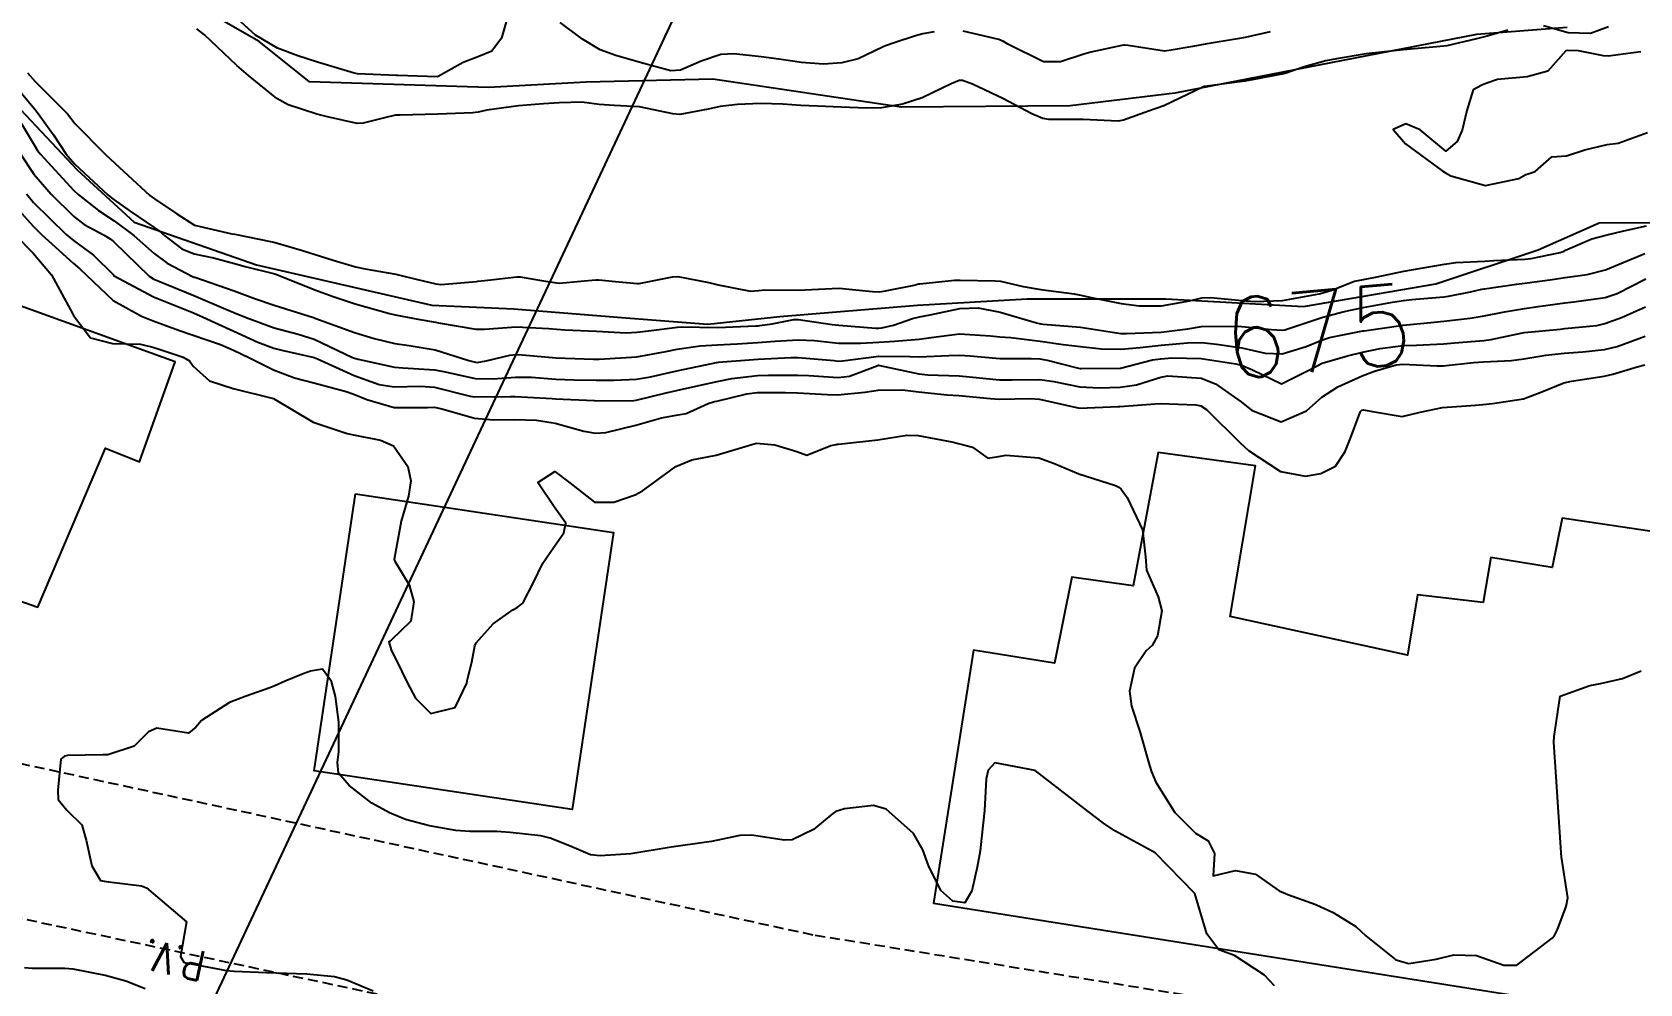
# Model space of a CAD drawing. Header units: metres. Extents: x 292545 to 299085, y 7450245 to 7463078.
# Drawn here: x 294320.8 to 294400.5, y 7462774.6 to 7462821.8 of the extents above; entities that cross this region are included whole.
import ezdxf
from ezdxf.enums import TextEntityAlignment as Align

# ---------------------------------------------------------------- set-up
doc = ezdxf.new("R2010")
doc.units = ezdxf.units.M
doc.linetypes.add('CONTINUO', pattern=[0])
doc.linetypes.add('DASHED', pattern=[0.75, 0.5, -0.25])
for name, color, linetype in [('Cotas', 45, 'Continuous'), ('Curvas de Nivel 1m', 11, 'Continuous'), ('Curvas de Nivel 5m', 15, 'Continuous'), ('Edificações', 30, 'Continuous'), ('Hidrografia', 140, 'Continuous'), ('TEXTO', 45, 'Continuous'), ('Vias Secundárias', 230, 'DASHED')]:
    doc.layers.add(name, color=color, linetype=linetype)
doc.styles.add('ROMANS', font='romans', dxfattribs={"height": 0.2})
doc.styles.add('Style-STANDARD', font='STANDARD.shx')

msp = doc.modelspace()

# ---------------------------------------------------------------- linework, layer by layer
at = {"layer": 'Curvas de Nivel 1m', "flags": 128}
for points, elevation in [([(294344.478, 7462823.017), (294344.056, 7462821.503), (294343.576, 7462820.868), (294342.929, 7462820.606), (294342.148, 7462820.304), (294340.914, 7462819.606), (294340.864, 7462819.591), (294338.914, 7462819.65), (294338.834, 7462819.651), (294336.915, 7462819.741), (294336.738, 7462819.769), (294334.923, 7462820.315), (294333.94, 7462820.632), (294332.937, 7462821.004), (294331.844, 7462821.651), (294330.951, 7462822.471)], 674), ([(294393.958, 7462821.904), (294392.943, 7462821.614), (294392.404, 7462821.473), (294390.936, 7462821.13), (294390.778, 7462821.109), (294389.135, 7462820.968), (294388.953, 7462820.95), (294388.933, 7462820.949), (294388.91, 7462820.947), (294386.93, 7462820.737), (294385.462, 7462820.481), (294384.927, 7462820.386), (294383.867, 7462820.087), (294382.92, 7462819.759), (294381.285, 7462819.433), (294380.916, 7462819.379), (294380.65, 7462819.34), (294378.913, 7462819.112), (294378.897, 7462819.106), (294378.863, 7462819.091), (294376.903, 7462818.155), (294376.145, 7462817.883), (294374.896, 7462817.441), (294374.639, 7462817.399), (294372.896, 7462817.481), (294371.191, 7462817.481), (294370.896, 7462817.522), (294370.345, 7462817.748), (294368.906, 7462818.509), (294367.412, 7462819.225), (294366.916, 7462819.405), (294366.744, 7462819.404), (294366.351, 7462819.238), (294364.906, 7462818.556), (294363.943, 7462818.229), (294362.901, 7462818.051), (294362.16, 7462818.028), (294360.901, 7462818.089), (294359.716, 7462818.133), (294358.901, 7462818.17), (294358.009, 7462818.232), (294356.902, 7462818.265), (294355.752, 7462818.218), (294354.9, 7462818.122), (294354.298, 7462817.987), (294352.896, 7462817.72), (294352.55, 7462817.75), (294350.9, 7462818.102), (294349.636, 7462818.174), (294348.901, 7462818.223), (294348.035, 7462818.326), (294346.901, 7462818.302), (294346.134, 7462818.245), (294344.9, 7462818.155), (294343.317, 7462817.934), (294342.896, 7462817.834), (294342.622, 7462817.797), (294340.895, 7462817.737), (294339.015, 7462817.689), (294338.894, 7462817.686), (294338.784, 7462817.681), (294338.314, 7462817.576), (294337.189, 7462817.288), (294336.89, 7462817.281), (294335.421, 7462817.605), (294334.894, 7462817.74), (294333.464, 7462818.196), (294332.906, 7462818.514), (294331.502, 7462819.654), (294330.928, 7462820.144), (294329.319, 7462821.676), (294328.946, 7462821.965)], 673), ([(294365.514, 7462821.817), (294364.947, 7462821.718), (294364.589, 7462821.621), (294363.529, 7462821.274), (294363.091, 7462821.128), (294362.94, 7462821.058), (294361.737, 7462820.486), (294360.928, 7462820.28), (294360.027, 7462820.213), (294358.927, 7462820.292), (294357.807, 7462820.464), (294356.931, 7462820.582), (294355.572, 7462820.732), (294354.933, 7462820.703), (294353.948, 7462820.369), (294352.921, 7462819.912), (294352.441, 7462819.884), (294350.926, 7462820.296), (294349.716, 7462820.654), (294348.935, 7462820.933), (294348.059, 7462821.459), (294346.951, 7462822.291)], 674), ([(294398.951, 7462822.075), (294398.064, 7462821.746), (294396.946, 7462821.774), (294395.733, 7462822.111)], 673), ([(294382.174, 7462821.822), (294380.94, 7462821.541), (294380.545, 7462821.468), (294378.944, 7462821.206), (294378.334, 7462821.099), (294377.169, 7462820.887), (294376.939, 7462820.869), (294375.126, 7462821.138), (294374.971, 7462821.167), (294374.943, 7462821.165), (294374.922, 7462821.162), (294374.814, 7462821.141), (294373.283, 7462820.811), (294372.936, 7462820.718), (294371.777, 7462820.331), (294370.93, 7462820.336), (294369.169, 7462821.208), (294368.944, 7462821.341), (294368.717, 7462821.44), (294366.949, 7462821.851)], 674), ([(294400.559, 7462820.834), (294398.931, 7462820.611), (294398.7, 7462820.623), (294397.466, 7462820.872), (294396.933, 7462820.902), (294396.915, 7462820.899), (294396.833, 7462820.881), (294395.942, 7462819.871), (294394.92, 7462819.586), (294393.455, 7462819.459), (294392.916, 7462819.275), (294392.668, 7462819.18), (294392.239, 7462818.937), (294391.929, 7462817.914), (294391.691, 7462816.942), (294391.443, 7462816.386), (294390.877, 7462815.904), (294389.604, 7462816.963), (294388.896, 7462817.265), (294388.268, 7462816.979), (294388.882, 7462816.275), (294390.679, 7462814.952), (294390.862, 7462814.826), (294391.125, 7462814.682), (294392.856, 7462814.198), (294394.508, 7462814.554), (294394.861, 7462814.747), (294394.973, 7462814.787), (294395.321, 7462814.895), (294396.139, 7462815.622), (294396.875, 7462815.68), (294397.774, 7462815.976), (294398.884, 7462816.239), (294399.429, 7462816.308), (294400.893, 7462816.83)], 672), ([(294319.397, 7462819.795), (294320.896, 7462817.991), (294321.072, 7462817.777), (294321.835, 7462816.718), (294322.462, 7462815.756), (294322.866, 7462815.281), (294324.521, 7462813.735), (294324.7, 7462813.591), (294324.841, 7462813.492), (294325.63, 7462812.927), (294326.827, 7462812.122), (294327.066, 7462811.947), (294327.352, 7462811.702), (294328.197, 7462811.069), (294328.814, 7462810.816), (294329.757, 7462810.615), (294330.81, 7462810.327), (294331.333, 7462810.18), (294332.805, 7462809.814), (294332.934, 7462809.768), (294333.276, 7462809.633), (294334.794, 7462809.034), (294335.693, 7462808.697), (294336.784, 7462808.339), (294338.499, 7462807.851), (294338.776, 7462807.783), (294340.002, 7462807.552), (294340.679, 7462807.448), (294340.772, 7462807.426), (294340.918, 7462807.392), (294342.768, 7462807.074), (294343.204, 7462807.08), (294344.77, 7462807.191), (294346.397, 7462807.103), (294346.769, 7462807.075), (294347.182, 7462807.053), (294348.768, 7462806.98), (294350.236, 7462806.897), (294350.768, 7462806.921), (294351.206, 7462806.978), (294352.771, 7462807.179), (294352.981, 7462807.187), (294354.771, 7462807.164), (294356.662, 7462807.242), (294356.772, 7462807.249), (294356.864, 7462807.257), (294357.469, 7462807.343), (294358.548, 7462807.559), (294358.775, 7462807.561), (294360.445, 7462807.313), (294360.773, 7462807.275), (294362.622, 7462807.133), (294362.771, 7462807.135), (294362.905, 7462807.146), (294363.486, 7462807.273), (294364.428, 7462807.612), (294364.777, 7462807.692), (294365.311, 7462807.785), (294366.782, 7462808.095), (294367.688, 7462808.132), (294368.78, 7462807.922), (294370.576, 7462807.391), (294370.774, 7462807.344), (294370.913, 7462807.326), (294372.773, 7462807.17), (294372.857, 7462807.159), (294374.77, 7462806.87), (294375.048, 7462806.859), (294376.771, 7462806.929), (294378.097, 7462807.1), (294378.774, 7462807.207), (294380.624, 7462807.222), (294380.774, 7462807.213), (294382.243, 7462807.055), (294382.773, 7462807.025), (294382.901, 7462807.048), (294384.779, 7462807.677), (294385.835, 7462807.956), (294386.784, 7462808.153), (294388.232, 7462808.423), (294388.788, 7462808.506), (294389.205, 7462808.549), (294390.79, 7462808.686), (294391.023, 7462808.715), (294392.115, 7462808.937), (294392.67, 7462809.056), (294392.795, 7462809.078), (294394.395, 7462809.31), (294394.8, 7462809.36), (294396.153, 7462809.536), (294396.804, 7462809.633), (294397.891, 7462809.785), (294398.805, 7462810.024), (294400.752, 7462810.831)], 674), ([(294320.548, 7462819.784), (294320.917, 7462819.366), (294322.52, 7462817.756), (294322.685, 7462817.547), (294322.888, 7462817.27), (294324.405, 7462815.735), (294324.866, 7462815.301), (294326.599, 7462813.712), (294326.841, 7462813.539), (294327.945, 7462812.804), (294328.829, 7462812.241), (294330.675, 7462811.811), (294330.824, 7462811.791), (294331.469, 7462811.654), (294332.6, 7462811.422), (294332.82, 7462811.376), (294334.182, 7462810.985), (294334.815, 7462810.778), (294335.704, 7462810.493), (294336.809, 7462810.172), (294337.286, 7462810.064), (294338.805, 7462809.801), (294339.001, 7462809.763), (294339.824, 7462809.555), (294340.8, 7462809.323), (294341.037, 7462809.3), (294342.802, 7462809.439), (294342.872, 7462809.45), (294343.379, 7462809.514), (294344.805, 7462809.67), (294344.976, 7462809.669), (294346.13, 7462809.48), (294346.801, 7462809.371), (294346.908, 7462809.362), (294347.985, 7462809.458), (294348.73, 7462809.524), (294348.804, 7462809.52), (294348.873, 7462809.518), (294349.704, 7462809.436), (294350.802, 7462809.34), (294350.878, 7462809.343), (294351.207, 7462809.416), (294352.524, 7462809.676), (294352.797, 7462809.686), (294354.325, 7462809.385), (294354.792, 7462809.268), (294356.396, 7462808.963), (294356.789, 7462808.989), (294357.114, 7462809.023), (294358.79, 7462809.016), (294359.091, 7462809.026), (294360.791, 7462809.115), (294362.448, 7462808.943), (294362.789, 7462808.928), (294363.089, 7462808.977), (294364.52, 7462809.263), (294364.737, 7462809.318), (294364.794, 7462809.333), (294366.519, 7462809.512), (294366.797, 7462809.51), (294368.536, 7462809.474), (294368.797, 7462809.45), (294369.93, 7462809.199), (294370.791, 7462809.042), (294372.447, 7462808.823), (294372.789, 7462808.764), (294373.3, 7462808.643), (294374.785, 7462808.345), (294375.675, 7462808.24), (294376.784, 7462808.233), (294378.164, 7462808.477), (294378.788, 7462808.631), (294379.218, 7462808.656), (294380.787, 7462808.504), (294381.4, 7462808.451), (294382.787, 7462808.499), (294384.6, 7462808.831), (294384.792, 7462808.886), (294384.897, 7462808.914), (294385.233, 7462809.016), (294386.353, 7462809.451), (294386.801, 7462809.547), (294387.478, 7462809.665), (294388.808, 7462809.953), (294389.667, 7462810.104), (294390.813, 7462810.309), (294391.377, 7462810.382), (294392.816, 7462810.455), (294393.262, 7462810.477), (294394.818, 7462810.554), (294395.125, 7462810.59), (294396.552, 7462810.883), (294396.752, 7462810.953), (294396.824, 7462810.994), (294398.133, 7462811.558), (294398.826, 7462811.732), (294399.719, 7462811.957), (294400.834, 7462812.207)], 673), ([(294320.169, 7462815.787), (294320.858, 7462814.762), (294321.718, 7462813.771), (294322.832, 7462812.665), (294323.347, 7462812.271), (294324.345, 7462811.737), (294324.645, 7462811.556), (294324.82, 7462811.405), (294326.568, 7462809.712), (294326.801, 7462809.561), (294327.052, 7462809.453), (294328.789, 7462808.753), (294330.372, 7462808.071), (294330.777, 7462807.899), (294331.38, 7462807.654), (294332.768, 7462807.147), (294333.972, 7462806.829), (294334.763, 7462806.575), (294336.665, 7462805.68), (294336.753, 7462805.642), (294336.942, 7462805.588), (294338.747, 7462805.197), (294339.151, 7462805.159), (294340.746, 7462805.057), (294341.335, 7462804.943), (294342.74, 7462804.638), (294343.642, 7462804.608), (294344.741, 7462804.696), (294345.536, 7462804.693), (294346.74, 7462804.605), (294347.638, 7462804.563), (294348.739, 7462804.545), (294349.633, 7462804.543), (294350.741, 7462804.597), (294351.441, 7462804.714), (294352.747, 7462805.012), (294353.065, 7462805.08), (294354.487, 7462805.383), (294354.706, 7462805.428), (294354.753, 7462805.43), (294354.809, 7462805.435), (294356.755, 7462805.594), (294358.414, 7462805.676), (294358.756, 7462805.671), (294360.548, 7462805.519), (294360.755, 7462805.498), (294360.964, 7462805.516), (294362.758, 7462805.744), (294364.302, 7462805.72), (294364.757, 7462805.704), (294366.24, 7462805.764), (294366.758, 7462805.788), (294367.287, 7462805.761), (294368.757, 7462805.628), (294370.326, 7462805.626), (294370.757, 7462805.602), (294371.108, 7462805.536), (294372.599, 7462805.162), (294372.752, 7462805.124), (294372.791, 7462805.121), (294374.753, 7462805.14), (294376.329, 7462805.552), (294376.758, 7462805.612), (294377.298, 7462805.652), (294378.758, 7462805.619), (294380.466, 7462805.363), (294380.755, 7462805.294), (294381.291, 7462805.065), (294382.743, 7462804.371), (294384.065, 7462805.03), (294384.748, 7462805.39), (294386.009, 7462805.752), (294386.757, 7462805.935), (294387.624, 7462806.123), (294388.762, 7462806.266), (294389.437, 7462806.29), (294390.764, 7462806.348), (294391.315, 7462806.395), (294392.767, 7462806.515), (294393.13, 7462806.562), (294394.684, 7462806.901), (294394.773, 7462806.917), (294396.571, 7462807.086), (294396.775, 7462807.105), (294398.373, 7462807.268), (294398.778, 7462807.355), (294399.594, 7462807.661), (294400.786, 7462808.185)], 676), ([(294319.382, 7462813.795), (294320.827, 7462812.19), (294321.242, 7462811.776), (294322.809, 7462810.348), (294323.128, 7462810.077), (294323.461, 7462809.75), (294324.785, 7462808.505), (294326.2, 7462807.716), (294326.771, 7462807.498), (294328.082, 7462807.006), (294328.764, 7462806.78), (294330.105, 7462806.321), (294330.757, 7462806.044), (294331.555, 7462805.652), (294332.747, 7462805.054), (294333.784, 7462804.665), (294334.741, 7462804.411), (294336.338, 7462803.985), (294336.727, 7462803.852), (294337.372, 7462803.584), (294338.719, 7462803.193), (294340.375, 7462803.201), (294340.72, 7462803.211), (294341.149, 7462803.105), (294342.714, 7462802.658), (294343.648, 7462802.577), (294344.714, 7462802.592), (294345.788, 7462802.558), (294346.712, 7462802.423), (294348.14, 7462802.024), (294348.708, 7462801.914), (294349.228, 7462801.962), (294350.712, 7462802.325), (294351.992, 7462802.687), (294352.717, 7462802.809), (294353.216, 7462802.897), (294354.297, 7462803.384), (294354.62, 7462803.486), (294354.725, 7462803.507), (294356.211, 7462803.877), (294356.732, 7462803.94), (294358.129, 7462803.939), (294358.732, 7462803.924), (294360.212, 7462803.834), (294360.731, 7462803.819), (294362.073, 7462803.949), (294362.735, 7462804.054), (294363.936, 7462804.067), (294364.733, 7462803.965), (294366.151, 7462803.826), (294366.731, 7462803.784), (294368.307, 7462803.638), (294368.729, 7462803.614), (294370.289, 7462803.635), (294370.729, 7462803.604), (294372.723, 7462803.16), (294374.626, 7462803.24), (294374.724, 7462803.245), (294376.468, 7462803.382), (294376.727, 7462803.394), (294378.488, 7462803.332), (294378.726, 7462803.282), (294379.016, 7462803.087), (294380.706, 7462801.424), (294381.098, 7462801.066), (294382.688, 7462800.023), (294383.926, 7462799.789), (294384.686, 7462799.916), (294385.413, 7462800.291), (294385.889, 7462801.008), (294386.125, 7462801.589), (294386.648, 7462803.001), (294386.689, 7462803.035), (294386.723, 7462803.054), (294386.796, 7462803.071), (294387.241, 7462802.995), (294388.721, 7462802.745), (294389.614, 7462802.967), (294390.725, 7462803.2), (294392.351, 7462803.309), (294392.727, 7462803.344), (294393.195, 7462803.39), (294394.73, 7462803.627), (294395.648, 7462803.977), (294396.738, 7462804.416), (294397.123, 7462804.492), (294398.742, 7462804.74), (294399.163, 7462804.854), (294400.376, 7462805.208), (294400.75, 7462805.309)], 678), ([(294320.491, 7462813.784), (294320.839, 7462813.364), (294322.456, 7462811.764), (294322.82, 7462811.468), (294323.818, 7462810.75), (294324.803, 7462809.764), (294324.845, 7462809.73), (294326.787, 7462808.68), (294328.443, 7462808.02), (294328.776, 7462807.894), (294329.253, 7462807.675), (294330.766, 7462806.971), (294331.97, 7462806.439), (294332.758, 7462806.14), (294333.155, 7462806.032), (294334.753, 7462805.667), (294334.915, 7462805.608), (294336.741, 7462804.784), (294337.975, 7462804.337), (294338.733, 7462804.214), (294340.033, 7462804.251), (294340.733, 7462804.194), (294342.493, 7462803.755), (294342.726, 7462803.724), (294344.492, 7462803.737), (294344.726, 7462803.734), (294346.558, 7462803.64), (294346.725, 7462803.628), (294348.642, 7462803.533), (294348.724, 7462803.531), (294350.606, 7462803.54), (294350.725, 7462803.555), (294352.211, 7462803.925), (294352.733, 7462804.045), (294353.843, 7462804.282), (294354.739, 7462804.485), (294355.48, 7462804.631), (294356.744, 7462804.779), (294357.291, 7462804.798), (294358.745, 7462804.802), (294359.293, 7462804.776), (294360.743, 7462804.674), (294361.305, 7462804.741), (294362.717, 7462805.281), (294362.753, 7462805.286), (294362.818, 7462805.279), (294364.747, 7462804.865), (294365.187, 7462804.815), (294366.746, 7462804.757), (294367.262, 7462804.716), (294368.743, 7462804.569), (294369.382, 7462804.565), (294370.744, 7462804.585), (294371.44, 7462804.482), (294372.739, 7462804.226), (294373.715, 7462804.174), (294374.739, 7462804.202), (294375.549, 7462804.323), (294376.747, 7462804.7), (294377.092, 7462804.771), (294378.746, 7462804.651), (294379.458, 7462804.367), (294380.729, 7462803.48), (294381.251, 7462803.065), (294382.717, 7462802.484), (294383.968, 7462803.031), (294384.73, 7462803.71), (294385.524, 7462804.223), (294386.74, 7462804.757), (294387.355, 7462804.991), (294388.418, 7462805.305), (294388.748, 7462805.336), (294390.44, 7462805.261), (294390.748, 7462805.266), (294392.263, 7462805.422), (294392.751, 7462805.455), (294394.144, 7462805.518), (294394.753, 7462805.6), (294395.851, 7462805.795), (294396.758, 7462805.889), (294397.679, 7462805.951), (294398.761, 7462806.072), (294399.389, 7462806.226), (294400.771, 7462806.725)], 677), ([(294319.894, 7462811.789), (294320.814, 7462810.852), (294321.724, 7462809.771), (294322.774, 7462807.863), (294322.817, 7462807.759), (294323.664, 7462806.649), (294324.759, 7462806.367), (294326.147, 7462806.328), (294326.758, 7462806.179), (294327.115, 7462806.063), (294328.257, 7462805.687), (294328.579, 7462805.51), (294328.749, 7462805.246), (294329.574, 7462804.51), (294330.738, 7462804.137), (294332.733, 7462803.64), (294334.716, 7462802.466), (294336.391, 7462801.909), (294336.705, 7462801.846), (294338.045, 7462801.577), (294338.7, 7462801.293), (294339.405, 7462800.274), (294339.544, 7462799.557), (294339.439, 7462798.791), (294339.08, 7462797.564), (294338.729, 7462795.664), (294338.753, 7462795.568), (294339.466, 7462794.402), (294339.709, 7462793.554), (294339.559, 7462792.595), (294338.584, 7462791.657), (294338.529, 7462791.626), (294338.465, 7462791.571), (294338.579, 7462791.17), (294339.102, 7462790.096), (294339.363, 7462789.558), (294339.779, 7462788.776), (294340.54, 7462788.02), (294341.756, 7462788.317), (294342.322, 7462789.522), (294342.369, 7462789.717), (294342.573, 7462790.574), (294342.731, 7462791.369), (294342.793, 7462791.518), (294343.638, 7462792.469), (294344.608, 7462793.166), (294344.822, 7462793.285), (294345.106, 7462793.493), (294345.623, 7462794.485), (294346.099, 7462795.478), (294346.641, 7462796.271), (294347.137, 7462796.976), (294347.246, 7462797.464), (294346.665, 7462798.264), (294345.847, 7462799.483), (294346.688, 7462800.026), (294347.441, 7462799.462), (294348.669, 7462798.494), (294349.616, 7462798.493), (294350.674, 7462798.856), (294351.037, 7462799.066), (294351.521, 7462799.417), (294352.692, 7462800.274), (294353.481, 7462800.606), (294354.697, 7462800.833), (294356.463, 7462801.354), (294356.704, 7462801.419), (294357.603, 7462801.341), (294358.7, 7462801.007), (294359.19, 7462800.833), (294360.382, 7462801.313), (294360.652, 7462801.361), (294360.704, 7462801.369), (294360.764, 7462801.369), (294362.706, 7462801.584), (294364.158, 7462801.816), (294364.708, 7462801.81), (294366.469, 7462801.478), (294366.705, 7462801.41), (294366.84, 7462801.374), (294367.417, 7462801.229), (294368.165, 7462800.685), (294368.698, 7462800.768), (294369.073, 7462800.831), (294370.695, 7462800.692), (294371.43, 7462800.44), (294372.684, 7462799.911), (294374.499, 7462799.319), (294374.674, 7462799.239), (294374.786, 7462799.139), (294375.073, 7462798.731), (294375.834, 7462797.128), (294375.983, 7462795.783), (294376.046, 7462795.126), (294376.613, 7462793.808), (294376.794, 7462793.117), (294376.59, 7462791.869), (294376.312, 7462791.396), (294376.026, 7462791.126), (294375.444, 7462790.262), (294375.196, 7462789.134), (294375.303, 7462788.381), (294375.701, 7462787.128), (294376.192, 7462785.447), (294376.285, 7462785.122), (294376.505, 7462784.617), (294377.444, 7462783.11), (294378.473, 7462782.08), (294379.092, 7462781.714), (294379.416, 7462781.086), (294379.342, 7462779.976), (294380.455, 7462780.238), (294381.453, 7462780.06), (294382.446, 7462779.35), (294382.622, 7462779.224), (294383.049, 7462779.044), (294384.436, 7462778.555), (294385.3, 7462778.147), (294386.42, 7462777.454), (294386.919, 7462776.995), (294388.401, 7462775.812), (294389.057, 7462775.628), (294390.402, 7462775.832), (294391.289, 7462776.056), (294392.404, 7462776.026), (294393.768, 7462775.547), (294394.399, 7462775.548), (294396.156, 7462776.884), (294396.276, 7462777.021), (294396.419, 7462777.318), (294396.861, 7462778.452), (294396.93, 7462778.875), (294396.647, 7462780.692), (294396.617, 7462780.878), (294396.483, 7462782.88), (294396.356, 7462784.882), (294396.244, 7462786.598), (294396.253, 7462786.884), (294396.553, 7462788.88), (294398.023, 7462789.403), (294398.563, 7462789.509), (294399.649, 7462789.761), (294400.572, 7462790.131)], 679), ([(294382.388, 7462774.51), (294381.887, 7462775.055), (294380.402, 7462776.02), (294379.629, 7462776.305), (294379.031, 7462777.091), (294378.443, 7462779.1), (294376.463, 7462781.12), (294374.473, 7462782.197), (294373.906, 7462782.577), (294373.151, 7462783.16), (294372.49, 7462783.67), (294370.513, 7462785.19), (294368.517, 7462785.576), (294368.192, 7462785.215), (294368.079, 7462784.787), (294367.997, 7462783.217), (294367.856, 7462781.835), (294367.783, 7462781.22), (294367.643, 7462780.41), (294367.379, 7462779.226), (294367.03, 7462778.635), (294366.435, 7462778.719), (294365.837, 7462779.246), (294365.23, 7462780.478), (294364.952, 7462781.255), (294364.475, 7462782.068), (294363.126, 7462783.274), (294362.495, 7462783.456), (294361.055, 7462783.302), (294360.638, 7462783.162), (294360.489, 7462783.059), (294359.524, 7462782.272), (294358.469, 7462781.757), (294358.069, 7462781.736), (294356.472, 7462781.992), (294355.864, 7462781.975), (294354.467, 7462781.681), (294354.215, 7462781.635), (294352.463, 7462781.4), (294350.459, 7462781.068), (294348.944, 7462780.959), (294348.459, 7462781.016), (294347.429, 7462781.46), (294346.469, 7462781.842), (294345.999, 7462781.948), (294344.472, 7462782.116), (294343.816, 7462782.163), (294342.473, 7462782.169), (294341.779, 7462782.225), (294340.476, 7462782.449), (294339.281, 7462782.762), (294338.486, 7462783.09), (294337.614, 7462783.579), (294336.501, 7462784.445), (294335.967, 7462785.058), (294335.922, 7462785.599), (294335.977, 7462786.142), (294335.982, 7462787.598), (294335.822, 7462788.867), (294335.616, 7462789.604), (294335.174, 7462790.216), (294334.568, 7462790.123), (294334.207, 7462789.983), (294333.321, 7462789.632), (294332.802, 7462789.396), (294332.559, 7462789.295), (294331.337, 7462788.87), (294330.552, 7462788.569), (294329.171, 7462787.681), (294328.881, 7462787.341), (294328.533, 7462787.051), (294326.948, 7462787.294), (294326.534, 7462787.105), (294325.836, 7462786.404), (294324.517, 7462785.979), (294324.279, 7462785.971), (294322.516, 7462785.945), (294322.369, 7462785.908), (294322.192, 7462785.763), (294322.046, 7462784.216), (294322.06, 7462783.764), (294322.488, 7462783.227), (294323.23, 7462782.498), (294323.442, 7462781.745), (294323.736, 7462780.465), (294324.161, 7462779.743), (294324.442, 7462779.69), (294326.2, 7462779.473), (294326.44, 7462779.379), (294328.423, 7462777.69), (294328.123, 7462775.967), (294328.295, 7462775.691), (294328.393, 7462775.655), (294330.065, 7462775.34), (294330.389, 7462775.281), (294330.792, 7462775.253), (294332.388, 7462775.178), (294332.867, 7462775.156), (294334.388, 7462775.112), (294335.773, 7462774.986), (294336.385, 7462774.815), (294337.682, 7462774.274)], 679)]:
    msp.add_lwpolyline(points, dxfattribs=dict(at, elevation=elevation))
at = {"layer": 'Curvas de Nivel 5m', "flags": 128}
for points, elevation in [([(294319.921, 7462817.79), (294320.877, 7462816.213), (294321.038, 7462815.941), (294321.168, 7462815.776), (294322.846, 7462813.96), (294323.047, 7462813.757), (294324.056, 7462812.962), (294324.83, 7462812.446), (294325.806, 7462811.72), (294326.814, 7462810.822), (294327.46, 7462810.351), (294328.757, 7462809.681), (294328.803, 7462809.662), (294328.833, 7462809.649), (294330.793, 7462808.977), (294331.849, 7462808.587), (294332.782, 7462808.269), (294334.73, 7462807.654), (294334.773, 7462807.637), (294334.848, 7462807.609), (294336.766, 7462806.913), (294337.732, 7462806.612), (294338.761, 7462806.37), (294339.467, 7462806.266), (294340.758, 7462806.045), (294342.431, 7462805.523), (294342.752, 7462805.436), (294342.841, 7462805.429), (294343.293, 7462805.515), (294344.466, 7462805.793), (294344.756, 7462805.826), (294345.068, 7462805.808), (294346.755, 7462805.663), (294348.612, 7462805.594), (294348.754, 7462805.59), (294348.891, 7462805.585), (294350.756, 7462805.698), (294352.196, 7462805.968), (294352.76, 7462806.089), (294353.896, 7462806.255), (294354.762, 7462806.298), (294355.743, 7462806.346), (294356.764, 7462806.424), (294357.625, 7462806.481), (294358.765, 7462806.541), (294359.578, 7462806.508), (294360.764, 7462806.391), (294361.854, 7462806.384), (294362.765, 7462806.439), (294363.56, 7462806.477), (294364.766, 7462806.576), (294365.353, 7462806.668), (294366.769, 7462806.844), (294368.302, 7462806.751), (294368.768, 7462806.703), (294369.309, 7462806.663), (294370.766, 7462806.475), (294371.911, 7462806.319), (294372.763, 7462806.211), (294373.808, 7462806.104), (294374.762, 7462806.094), (294375.719, 7462806.175), (294376.765, 7462806.279), (294378.071, 7462806.406), (294378.766, 7462806.412), (294379.516, 7462806.332), (294380.764, 7462806.15), (294381.93, 7462805.889), (294382.761, 7462805.847), (294383.953, 7462806.221), (294384.766, 7462806.553), (294385.123, 7462806.662), (294386.773, 7462806.989), (294386.837, 7462806.999), (294388.776, 7462807.284), (294390.299, 7462807.433), (294390.778, 7462807.474), (294392.087, 7462807.63), (294392.781, 7462807.739), (294393.798, 7462807.93), (294394.785, 7462808.109), (294395.47, 7462808.209), (294396.788, 7462808.377), (294397.238, 7462808.426), (294398.791, 7462808.656), (294399.387, 7462808.851), (294400.8, 7462809.573)], 675), ([(294320.389, 7462775.419), (294320.775, 7462775.39), (294322.389, 7462775.398), (294322.784, 7462775.361), (294324.386, 7462775.051), (294325.416, 7462774.758), (294326.38, 7462774.387)], 680)]:
    msp.add_lwpolyline(points, dxfattribs=dict(at, elevation=elevation))
at = {"layer": 'Edificações'}
for points in [[(294315.395, 7462809.947), (294309.508, 7462797.342), (294321.046, 7462793.29), (294324.406, 7462801.17), (294326.102, 7462800.506), (294327.865, 7462805.463)], [(294336.812, 7462798.912), (294349.608, 7462796.995), (294347.551, 7462783.263), (294334.755, 7462785.18)]]:
    msp.add_lwpolyline(points, close=True, dxfattribs=at)
msp.add_lwpolyline([(294404.345, 7462796.572), (294396.649, 7462797.709), (294396.153, 7462795.263), (294393.118, 7462795.75), (294392.739, 7462793.531), (294389.487, 7462793.91), (294388.992, 7462790.919), (294380.197, 7462792.829), (294381.444, 7462800.309), (294376.62, 7462800.959), (294375.374, 7462794.355), (294372.339, 7462794.788), (294371.471, 7462790.512), (294367.46, 7462791.161), (294365.478, 7462778.623), (294409.411, 7462771.638)], dxfattribs=at)
at = {"layer": 'Hidrografia'}
msp.add_lwpolyline([(294396.896, 7462822.035), (294392.401, 7462821.69), (294386.367, 7462820.507), (294377.446, 7462818.78), (294372.259, 7462818.158), (294363.868, 7462818.088), (294354.533, 7462819.469), (294348.24, 7462819.331), (294343.399, 7462819.055), (294334.518, 7462819.334), (294332.029, 7462821.337), (294327.603, 7462823.892)], dxfattribs=at)
at = {"layer": 'Hidrografia', "elevation": 682.882}
msp.add_lwpolyline([(294319.937, 7462818.227), (294323.002, 7462814.978), (294325.823, 7462812.391), (294331.891, 7462810.267), (294340.587, 7462808.268), (294344.653, 7462808.08), (294350.221, 7462807.643), (294354.287, 7462807.33), (294357.853, 7462807.705), (294364.68, 7462808.27), (294370.123, 7462808.582), (294377.004, 7462808.582), (294383.823, 7462808.207), (294390.391, 7462809.332), (294395.458, 7462811.019), (294398.488, 7462812.343), (294407.121, 7462812.406)], dxfattribs=at)
at = {"layer": 'TEXTO', "linetype": 'CONTINUO'}
msp.add_polyline3d([(294328.695, 7462771.518, 0), (294419.345, 7462964.908, -657.452)], dxfattribs=at)
at = {"layer": 'Vias Secundárias', "elevation": 699.678}
msp.add_lwpolyline([(294955.954, 7462738.196, 0.111438), (294948.354, 7462741.82, 0.052638), (294906.803, 7462746.99, 0.021321), (294862.885, 7462748.056, -0.000836), (294819.047, 7462749.834), (294748.264, 7462746.519), (294709.935, 7462745.042), (294657.266, 7462744.477), (294626.292, 7462748.366), (294578.803, 7462751.507), (294523.907, 7462753.81), (294480.794, 7462758.624), (294465.126, 7462760.668), (294434.879, 7462764.87), (294359.505, 7462777.034), (294297.714, 7462790.389), (294263.044, 7462797.772)], format="xyb", dxfattribs=at)
msp.add_lwpolyline([(294710.077, 7462740.23), (294657.687, 7462737.665), (294625.868, 7462741.572), (294578.671, 7462743.982), (294523.757, 7462747.734), (294479.911, 7462751.078), (294462.648, 7462753.442), (294433.648, 7462758.628), (294359.157, 7462769.59), (294296.494, 7462782.886), (294256.98, 7462791.42)], dxfattribs=at)

# ---------------------------------------------------------------- texts
at = {"layer": 'Cotas', "style": 'Style-STANDARD'}
msp.add_text('675', height=4, rotation=5.11897, dxfattribs=at).set_placement((294384.521, 7462806.972, 675), align=Align.MIDDLE_CENTER)
at = {"layer": 'TEXTO', "style": 'ROMANS', "width": 0.8}
msp.add_text('P.V.', height=1.5, rotation=167.71004, dxfattribs=at).set_placement((294329.457, 7462776.2))

doc.saveas('drawing.dxf')
